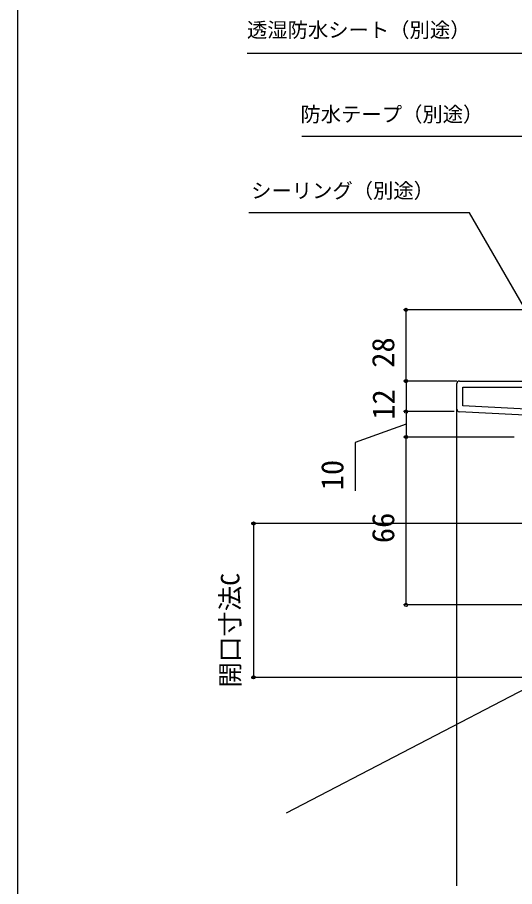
# Model space of a CAD drawing. Units: millimetres, scale not verified. Extents: x -525 to 525, y -783 to 778.
# Drawn here: x -525 to -329.2, y 208.5 to 550.3 of the extents above; entities that cross this region are included whole.
import ezdxf
from ezdxf.enums import TextEntityAlignment as Align

# ---------------------------------------------------------------- set-up
doc = ezdxf.new("R2010")
doc.units = ezdxf.units.MM
doc.header["$LTSCALE"] = 4
for name, color, linetype in [('0-2_YKK_11', 7, 'Continuous'), ('0-4_YKK_12', 2, 'Continuous'), ('0-7_YKK_D', 6, 'Continuous'), ('0-8_YKK_ZWAK', 7, 'Continuous')]:
    doc.layers.add(name, color=color, linetype=linetype)
doc.styles.add('ＭＳ ゴシック', font='')
doc.styles.get('ＭＳ ゴシック').set_extended_font_data('MS Gothic')

msp = doc.modelspace()

# ---------------------------------------------------------------- linework, layer by layer
at = {"layer": '0-2_YKK_11'}
msp.add_line((-351.999, 396.249), (-351.999, 406.3), dxfattribs=at)
for points in [[(-350.999, 407.3), (-290.399, 407.3), (-290.399, 435.3), (-286.999, 435.3), (-286.999, 433.4), (-287.499, 432.9), (-287.999, 432.4), (-287.999, 407.3), (-236.999, 407.3), (-236.999, 403.058), (-237.119, 402.875), (-237.119, 402.325), (-236.999, 402.142), (-236.999, 399.5)], [(-300.784, 378.474), (-299.792, 384.1), (-304.599, 384.1), (-304.599, 378.744), (-304.057, 377.876), (-304.376, 377.3), (-306.999, 377.3), (-306.999, 392.942), (-351.052, 395.25)]]:
    msp.add_lwpolyline(points, dxfattribs=at)
msp.add_lwpolyline([(-306.999, 395.345), (-349.599, 397.578), (-349.599, 404.9), (-306.999, 404.9)], close=True, dxfattribs=at)
for centre, start, end in [((-350.999, 406.3), 90.00001, 179.99999), ((-350.999, 396.249), 180, 266.99997)]:
    msp.add_arc(centre, 1, start, end, dxfattribs=at)
at = {"layer": '0-4_YKK_12'}
for p, q in [((-351.999, 208.8), (-351.999, 396.249)), ((-316.781, 290.708), (-419.231, 237.376))]:
    msp.add_line(p, q, dxfattribs=at)
at = {"layer": '0-7_YKK_D'}
for p, q in [((-290.899, 435.3), (-372.999, 435.3)), ((-371.999, 407.3), (-371.999, 435.3)), ((-351.999, 407.3), (-372.999, 407.3)), ((-351.999, 407.3), (-372.999, 407.3)), ((-371.999, 407.3), (-371.999, 395.3)), ((-352.999, 395.3), (-372.999, 395.3)), ((-352.999, 395.3), (-372.999, 395.3)), ((-371.999, 395.3), (-371.999, 385.3)), ((-329.499, 385.3), (-372.999, 385.3)), ((-331.999, 385.3), (-372.999, 385.3)), ((-371.999, 319.3), (-371.999, 385.3)), ((-239.299, 351.3), (-432.999, 351.3)), ((-431.999, 351.3), (-431.999, 290.8)), ((-323.051, 319.3), (-372.999, 319.3)), ((-317.676, 290.8), (-432.999, 290.8))]:
    msp.add_line(p, q, dxfattribs=at)
for points in [[(-288.149, 500.544), (-289.952, 502.347), (-323.658, 536.052), (-434.533, 536.052)], [(-288.149, 467.935), (-289.952, 469.738), (-323.653, 503.439), (-412.954, 503.439)], [(-311.924, 412.722), (-313.199, 414.93), (-347.001, 473.476), (-433.916, 473.476)], [(-371.999, 390.3), (-391.999, 383.191), (-391.999, 364.191)]]:
    msp.add_lwpolyline(points, dxfattribs=at)
for centre in [(-371.999, 435.3), (-371.999, 407.3), (-371.999, 407.3), (-371.999, 395.3), (-371.999, 395.3), (-371.999, 385.3), (-371.999, 385.3), (-431.999, 351.3), (-371.999, 319.3), (-431.999, 290.8)]:
    msp.add_circle(centre, 0.637, dxfattribs=at)
at = {"layer": '0-8_YKK_ZWAK'}
msp.add_line((-525, 747.3), (-525, -782.7), dxfattribs=at)

# ---------------------------------------------------------------- texts
at = {"layer": '0-7_YKK_D', "style": 'ＭＳ ゴシック'}
for s, p in [('透湿防水シート（別途）', (-434.619, 540.662)), ('防水テープ（別途）', (-413.565, 507.497)), ('シーリング（別途）', (-432.974, 477.465))]:
    msp.add_text(s, height=5.865, dxfattribs=at).set_placement(p, align=Align.BOTTOM_LEFT)
for s, height, p in [('28', 8.798, (-373.999, 412.539)), ('12', 8.798, (-373.8, 392.095)), ('10', 8.798, (-393.999, 364.351)), ('66', 8.798, (-373.999, 343.573)), ('開口寸法C', 7.331, (-435.363, 286.817))]:
    msp.add_text(s, height=height, rotation=90, dxfattribs=at).set_placement(p, align=Align.BOTTOM_LEFT)

doc.saveas('drawing.dxf')
